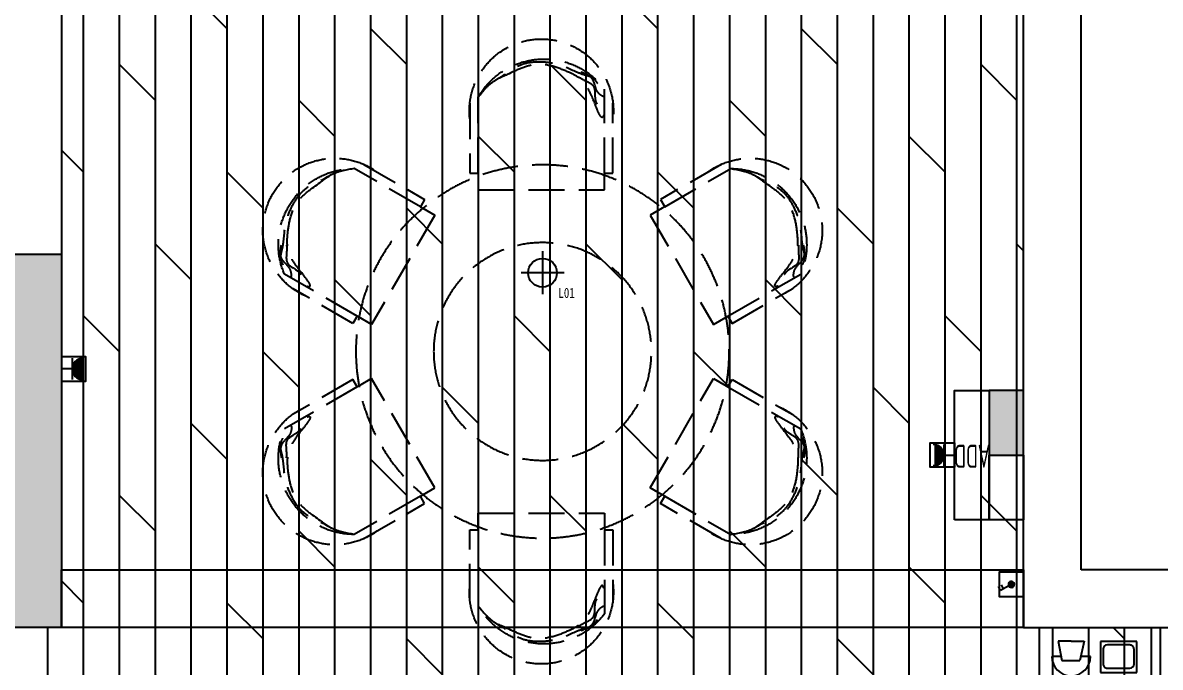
# Model space of a CAD drawing. Header units: millimetres. Extents: x -28014 to 297841, y -81741 to 47579.
# Drawn here: x 67288 to 71249, y -25724 to -23479 of the extents above; entities that cross this region are included whole.
import ezdxf
from ezdxf.enums import TextEntityAlignment as Align

# ---------------------------------------------------------------- set-up
doc = ezdxf.new("R2010")
doc.units = ezdxf.units.MM
doc.header["$MEASUREMENT"] = 0
doc.linetypes.add('DASH', pattern=[0.35, 0.25, -0.1])
for name, color, linetype in [('AR9-剪力墙（柱）线', 6, 'Continuous'), ('AR9-墙线', 160, 'Continuous'), ('EM-开关图标', 14, 'Continuous'), ('EM-强电图标', 14, 'Continuous'), ('FC-地面造型线', 136, 'Continuous'), ('FF-活动家具', 51, 'Continuous'), ('RC-天花灯具', 2, 'Continuous'), ('RC-天花轮廓线', 30, 'Continuous')]:
    doc.layers.add(name, color=color, linetype=linetype)
doc.styles.add('_TEL_ATTDEF', font='GBENOR', dxfattribs={"width": 0.8, "height": 3, "bigfont": 'GBCBIG'})
doc.styles.add('_TEL_DIM', font='', dxfattribs={"width": 0.8, "height": 3.5})
doc.styles.add('宋体', font='', dxfattribs={"width": 0.8})
doc.styles.get('_TEL_DIM').set_extended_font_data('SimSun')
doc.styles.get('宋体').set_extended_font_data('SimSun')

# ---------------------------------------------------------------- blocks, each defined once
blk = doc.blocks.new('A$C214622EC')
at = {"linetype": 'ByBlock', "ltscale": 0.01}
h = blk.add_hatch(color=250, dxfattribs=at)
h.dxf.hatch_style = 1
h.paths.add_polyline_path([(-19500, 6750), (-19700.1, 6750), (-19700.1, 5700), (-20200, 5700), (-20200, 5450), (-19500, 5450)])
for points in [[(-19500, 6750), (-19500, 5450), (-20200, 5450), (-20200, 5700), (-19700.1, 5700), (-19700.1, 6750)], [(-19700, 6750), (-19500, 6750)]]:
    blk.add_lwpolyline(points)
blk = doc.blocks.new('A$C7A2B1C42')
at = {"linetype": 'DASH', "ltscale": 500}
for p, q in [((792.1, 1743, -422.9), (792.1, 2035.6, -422.9)), ((1232.1, 1743, -422.9), (1232.1, 2008.5, -422.9)), ((582.6, 1626.6, -422.9), (352.7, 1759.4, -422.9)), ((792.1, 1743, -422.9), (762.9, 1743, -422.9)), ((1261.4, 1743, -422.9), (1232.1, 1743, -422.9)), ((1433.7, 1626.6, -422.9), (1663.6, 1759.4, -422.9)), ((597.3, 1652, -422.9), (582.6, 1626.6, -422.9)), ((1419, 1652, -422.9), (1433.7, 1626.6, -422.9)), ((362.6, 1245.6, -422.9), (109.3, 1391.9, -422.9)), ((1653.6, 1245.6, -422.9), (1907, 1391.9, -422.9)), ((362.6, 1245.6, -422.9), (348, 1220.3, -422.9)), ((1653.6, 1245.6, -422.9), (1668.3, 1220.3, -422.9)), ((362.6, 999.1, -422.9), (109.3, 852.8, -422.9)), ((362.6, 999.1, -422.9), (348, 1024.4, -422.9)), ((1653.6, 999.1, -422.9), (1668.3, 1024.4, -422.9)), ((1653.6, 999.1, -422.9), (1907, 852.8, -422.9)), ((582.6, 618.1, -422.9), (352.7, 485.3, -422.9)), ((597.3, 592.8, -422.9), (582.6, 618.1, -422.9)), ((1419, 592.8, -422.9), (1433.7, 618.1, -422.9)), ((1433.7, 618.1, -422.9), (1663.6, 485.3, -422.9)), ((792.1, 501.7, -422.9), (762.9, 501.7, -422.9)), ((792.1, 501.7, -422.9), (792.1, 209.1, -422.9)), ((1232.1, 501.7, -422.9), (1232.1, 236.2, -422.9)), ((1261.4, 501.7, -422.9), (1232.1, 501.7, -422.9))]:
    blk.add_line(p, q, dxfattribs=at)
at = {"linetype": 'DASH', "ltscale": 500, "elevation": -422.9}
for points in [[(762.9, 1743), (762.9, 1986.6)], [(1261.4, 1986.6), (1261.4, 1743)], [(386.3, 1773.8), (597.3, 1652)], [(792.1, 1735.4), (792.1, 1743)], [(1232.1, 1743), (1232.1, 1732.6)], [(1630, 1773.8), (1419, 1652)], [(1232.1, 1732.6), (1232.1, 1684.8), (792.1, 1684.8), (792.1, 1735.4)], [(582.6, 1626.6), (591.7, 1621.4)], [(1433.7, 1626.6), (1424.6, 1621.4)], [(591.7, 1621.4), (633.1, 1597.5), (413.1, 1216.5), (369.2, 1241.8)], [(1424.6, 1621.4), (1383.2, 1597.5), (1603.2, 1216.5), (1647.1, 1241.8)], [(348, 1220.3), (137.1, 1342.1)], [(1668.3, 1220.3), (1879.2, 1342.1)], [(369.2, 1241.8), (362.6, 1245.6)], [(1647.1, 1241.8), (1653.6, 1245.6)], [(348, 1024.4), (137.1, 902.6)], [(369.2, 1002.9), (362.6, 999.1)], [(591.7, 623.3), (633.1, 647.2), (413.1, 1028.2), (369.2, 1002.9)], [(1424.6, 623.3), (1383.2, 647.2), (1603.2, 1028.2), (1647.1, 1002.9)], [(1647.1, 1002.9), (1653.6, 999.1)], [(1668.3, 1024.4), (1879.2, 902.6)], [(582.6, 618.1), (591.7, 623.3)], [(1433.7, 618.1), (1424.6, 623.3)], [(386.3, 471), (597.3, 592.8)], [(1232.1, 512.2), (1232.1, 559.9), (792.1, 559.9), (792.1, 509.3)], [(1630, 471), (1419, 592.8)], [(762.9, 501.7), (762.9, 258.1)], [(792.1, 509.3), (792.1, 501.7)], [(1232.1, 501.7), (1232.1, 512.2)], [(1261.4, 258.1), (1261.4, 501.7)]]:
    blk.add_lwpolyline(points, dxfattribs=at)
at = {"linetype": 'DASH', "ltscale": 500}
for radius in [650, 379.2]:
    blk.add_circle((1008.1, 1122.4, -422.9), radius, dxfattribs=at)
for centre, radius, start, end in [((1012.1, 1959.8, -422.9), 250.7, 353.8626, 186.1374), ((1003.1, 1876.4, -422.9), 264.3, 29.9882, 142.9633), ((284.9, 1544.5, -422.9), 250.7, 53.8626, 246.1374), ((1731.4, 1544.5, -422.9), 250.7, 293.8626, 126.1374), ((352.7, 1495, -422.9), 264.3, 89.9882, 202.9633), ((1663.6, 1495, -422.9), 264.3, 337.0367, 90.0118), ((284.9, 700.2, -422.9), 250.7, 113.8626, 306.1374), ((1731.4, 700.2, -422.9), 250.7, 233.8626, 66.1374), ((352.7, 749.7, -422.9), 264.3, 157.0367, 270.0118), ((1663.6, 749.7, -422.9), 264.3, 269.9882, 22.9633), ((1012.1, 284.9, -422.9), 250.7, 173.8626, 6.1374), ((1003.1, 368.4, -422.9), 264.3, 217.0367, 330.0118)]:
    blk.add_arc(centre, radius, start, end, dxfattribs=at)
for points in [[(1232.1, 2008.5, -422.9), (1214.9, 2029.6, -422.9), (1190.7, 2059.3, -422.9), (1136.3, 2086.6, -422.9), (1085.5, 2130, -422.9), (1008, 2134.5, -422.9), (931.3, 2119.2, -422.9), (883.7, 2090.3, -422.9), (832.5, 2078.9, -422.9), (815.3, 2053.7, -422.9), (782.2, 1999.1, -422.9), (831.4, 2032, -422.9), (815.4, 2083.9, -422.9), (923.9, 2108.6, -422.9), (864.7, 2064.6, -422.9), (814.8, 2051.4, -422.9), (834.7, 1983.5, -422.9), (791.3, 1970.4, -422.9), (800.6, 1901.9, -422.9), (841.7, 2054.6, -422.9), (914.4, 2096.7, -422.9), (1027.6, 2138.3, -422.9), (1118.5, 2091.5, -422.9), (1172.9, 2068.2, -422.9), (1193.8, 2059.5, -422.9)], [(352.7, 1759.4, -422.9), (325.9, 1755, -422.9), (288.1, 1748.9, -422.9), (237.2, 1715.4, -422.9), (174.2, 1693.1, -422.9), (131.5, 1628.3, -422.9), (106.4, 1554.2, -422.9), (107.6, 1498.6, -422.9), (92, 1448.5, -422.9), (105.1, 1421, -422.9), (135.9, 1365.1, -422.9), (132, 1424.1, -422.9), (79, 1436.2, -422.9), (111.9, 1542.5, -422.9), (120.4, 1469.3, -422.9), (106.9, 1419.5, -422.9), (175.6, 1402.7, -422.9), (165.3, 1358.5, -422.9), (229.3, 1332.4, -422.9), (117.6, 1444.3, -422.9), (117.5, 1528.3, -422.9), (138, 1647.2, -422.9), (224, 1702.5, -422.9), (271.4, 1737.9, -422.9), (289.4, 1751.7, -422.9)], [(1663.6, 1759.4, -422.9), (1690.4, 1755, -422.9), (1728.2, 1748.9, -422.9), (1779.1, 1715.4, -422.9), (1842.1, 1693.1, -422.9), (1884.8, 1628.3, -422.9), (1909.9, 1554.2, -422.9), (1908.7, 1498.6, -422.9), (1924.3, 1448.5, -422.9), (1911.2, 1421, -422.9), (1880.4, 1365.1, -422.9), (1884.3, 1424.1, -422.9), (1937.3, 1436.2, -422.9), (1904.4, 1542.5, -422.9), (1895.9, 1469.3, -422.9), (1909.4, 1419.5, -422.9), (1840.7, 1402.7, -422.9), (1851, 1358.5, -422.9), (1787, 1332.4, -422.9), (1898.7, 1444.3, -422.9), (1898.8, 1528.3, -422.9), (1878.3, 1647.2, -422.9), (1792.3, 1702.5, -422.9), (1744.9, 1737.9, -422.9), (1726.9, 1751.7, -422.9)], [(352.7, 485.3, -422.9), (325.9, 489.7, -422.9), (288.1, 495.8, -422.9), (237.2, 529.3, -422.9), (174.2, 551.6, -422.9), (131.5, 616.4, -422.9), (106.4, 690.5, -422.9), (107.6, 746.1, -422.9), (92, 796.2, -422.9), (105.1, 823.7, -422.9), (135.9, 879.6, -422.9), (132, 820.6, -422.9), (79, 808.5, -422.9), (111.9, 702.2, -422.9), (120.4, 775.4, -422.9), (106.9, 825.3, -422.9), (175.6, 842, -422.9), (165.3, 886.2, -422.9), (229.3, 912.3, -422.9), (117.6, 800.4, -422.9), (117.5, 716.4, -422.9), (138, 597.5, -422.9), (224, 542.2, -422.9), (271.4, 506.8, -422.9), (289.4, 493, -422.9)], [(1663.6, 485.3, -422.9), (1690.4, 489.7, -422.9), (1728.2, 495.8, -422.9), (1779.1, 529.3, -422.9), (1842.1, 551.6, -422.9), (1884.8, 616.4, -422.9), (1909.9, 690.5, -422.9), (1908.7, 746.1, -422.9), (1924.3, 796.2, -422.9), (1911.2, 823.7, -422.9), (1880.4, 879.6, -422.9), (1884.3, 820.6, -422.9), (1937.3, 808.5, -422.9), (1904.4, 702.2, -422.9), (1895.9, 775.4, -422.9), (1909.4, 825.3, -422.9), (1840.7, 842, -422.9), (1851, 886.2, -422.9), (1787, 912.3, -422.9), (1898.7, 800.4, -422.9), (1898.8, 716.4, -422.9), (1878.3, 597.5, -422.9), (1792.3, 542.2, -422.9), (1744.9, 506.8, -422.9), (1726.9, 493, -422.9)], [(1232.1, 236.2, -422.9), (1214.9, 215.2, -422.9), (1190.7, 185.5, -422.9), (1136.3, 158.1, -422.9), (1085.5, 114.7, -422.9), (1008, 110.2, -422.9), (931.3, 125.5, -422.9), (883.7, 154.4, -422.9), (832.5, 165.8, -422.9), (815.3, 191, -422.9), (782.2, 245.6, -422.9), (831.4, 212.7, -422.9), (815.4, 160.8, -422.9), (923.9, 136.1, -422.9), (864.7, 180.1, -422.9), (814.8, 193.3, -422.9), (834.7, 261.2, -422.9), (791.3, 274.3, -422.9), (800.6, 342.8, -422.9), (841.7, 190.1, -422.9), (914.4, 148, -422.9), (1027.6, 106.4, -422.9), (1118.5, 153.2, -422.9), (1172.9, 176.5, -422.9), (1193.8, 185.2, -422.9)]]:
    blk.add_open_spline(points, degree=3, knots=[0, 0, 0, 0, 82.041882, 115.710462, 186.282534, 282.59703, 340.170313, 425.119818, 455.889496, 489.785157, 536.439289, 554.904994, 622.129011, 684.254927, 721.855009, 773.46697, 838.136278, 864.805868, 888.723791, 990.417408, 1088.279289, 1207.906637, 1319.632331, 1389.769152, 1389.769152, 1389.769152, 1389.769152], dxfattribs=at)
blk = doc.blocks.new('筒灯')
for p, q in [((765296.6, -18420.1), (765296.6, -18270.3)), ((765221.7, -18345.2), (765371.5, -18345.2))]:
    blk.add_line(p, q)
blk.add_circle((765296.6, -18345.2), 49.9)
blk = doc.blocks.new('*U446')
blk.add_blockref('筒灯', (9582.4, 554.7))
at = {"insert": (774824, -17738.1), "char_height": 35, "attachment_point": 1, "rotation": 180, "style": '宋体'}
blk.add_mtext_dynamic_manual_height_columns('L01', width=116.714, gutter_width=1, heights=[0], dxfattribs=at)
blk = doc.blocks.new('双开--平面')
at = {"linetype": 'Continuous'}
h = blk.add_hatch(color=0, dxfattribs=at)
edge = h.paths.add_edge_path()
edge.add_ellipse((132721, 52551), major_axis=(-33.7, 9.6), ratio=1, start_angle=0, end_angle=360, ccw=False)
at = {"color": 0, "linetype": 'Continuous'}
for p, q in [((132651, 52678), (132695, 52702)), ((132705, 52582), (132651, 52678)), ((132671, 52643), (132714, 52667))]:
    blk.add_line(p, q, dxfattribs=at)
at = {"color": 0, "linetype": 'Continuous', "extrusion": (0, 0, -1)}
blk.add_ellipse((132721, 52551), major_axis=(-33.7, 9.6), ratio=1, start_param=1.568207, end_param=7.851392, dxfattribs=at)
blk = doc.blocks.new('*U66')
at = {"elevation": 0}
blk.add_lwpolyline([(133190.8, 53112), (133275.8, 53112), (133275.8, 53197), (133190.8, 53197)], close=True, dxfattribs=at)
blk.add_point((133233.3, 53152))
at = {"xscale": 0.3, "yscale": 0.3, "zscale": 0.3}
blk.add_blockref('双开--平面', (93416.9, 37389.2), dxfattribs=at)
blk = doc.blocks.new('五孔插座')
at = {"linetype": 'ByBlock'}
for p, q in [((702044.2, -7681.4), (702193.9, -7681.4)), ((702044.2, -7743.3), (702193.9, -7743.3)), ((702047.5, -7693.4), (702092.7, -7738.6)), ((702048.1, -7681.4), (702109.4, -7742.7)), ((702060.7, -7681.4), (702122.6, -7743.2)), ((702073.4, -7681.4), (702133.8, -7741.8)), ((702086, -7681.4), (702143.8, -7739.1)), ((702098.6, -7681.4), (702152.7, -7735.4)), ((702111.2, -7681.4), (702160.7, -7730.9)), ((702119, -7743.3), (702119, -7818.3)), ((702123.9, -7681.4), (702168, -7725.5)), ((702136.5, -7681.4), (702174.5, -7719.3)), ((702149.1, -7681.4), (702180.2, -7712.5)), ((702161.8, -7681.4), (702185.2, -7704.8)), ((702174.4, -7681.4), (702189.4, -7696.4)), ((702187, -7681.4), (702192.6, -7687))]:
    blk.add_line(p, q, dxfattribs=at)
blk.add_arc((702119, -7667.1), 76.2, 180.89166, 359.10834, dxfattribs=at)
blk = doc.blocks.new('*U78')
blk.add_lwpolyline([(701741.3, -9390.9), (701826.3, -9390.9), (701826.3, -9305.9), (701741.3, -9305.9)], close=True)
at = {"xscale": 0.496079054735609, "yscale": 0.496079054735609, "zscale": 0.496079054735609}
blk.add_blockref('五孔插座', (353477.3, -5512.4), dxfattribs=at)
blk = doc.blocks.new('$equip_U$00000116(PC167李莉)')
h = blk.add_hatch(color=256)
h.dxf.hatch_style = 1
h.paths.add_polyline_path([(0, 0.24), (0, 0), (-0.45, 0), (-0.45, 0.24)])
blk.add_line((0, 0.24), (0, 0))
for points in [[(0, 0), (-0.45, 0), (-0.45, 0.24), (0, 0.24)], [(0, 0), (0.45, 0), (0.45, 0.24), (0, 0.24)]]:
    blk.add_lwpolyline(points)
at = {"style": '_TEL_DIM', "flags": 1}
for tag in ['A', 'REMARK']:
    blk.add_attdef(tag, text='', height=0.00002, dxfattribs=at).set_placement((0, 0), align=Align.MIDDLE_CENTER)
blk = doc.blocks.new('$equip_U$00000118(PC167李莉)')
blk.add_lwpolyline([(0.45, 0.24), (-0.45, 0.24), (-0.45, 0), (0.45, 0)], close=True)
at = {"style": '_TEL_DIM', "width": 0.7}
blk.add_attdef('$TEXT$', text='', height=0.16, dxfattribs=at).set_placement((0.0078, 0.1183), align=Align.MIDDLE_CENTER)
at = {"style": '_TEL_DIM', "flags": 1}
for tag in ['A', 'REMARK']:
    blk.add_attdef(tag, text='', height=0.00002, dxfattribs=at).set_placement((0, 0), align=Align.MIDDLE_CENTER)
blk = doc.blocks.new('20191230.16482038')
ref = blk.add_blockref('$equip_U$00000118(PC167李莉)', (120, 225), dxfattribs=dict(xscale=-500, yscale=500, zscale=500, rotation=90))
ref.add_attrib('$TEXT$', 'ADD', dxfattribs={"height": 80, "rotation": 180, "style": '_TEL_ATTDEF', "width": 0.7}).set_placement((60.9, 221.1), align=Align.MIDDLE_CENTER)
at = {"xscale": -500, "yscale": 500, "zscale": 500, "rotation": 90}
blk.add_blockref('$equip_U$00000116(PC167李莉)', (240, 225), dxfattribs=at)
blk = doc.blocks.new('A$C05CF2279')
for p, q in [((-101.7, 569), (-101.7, 600.8)), ((-47.8, 579.1), (-115.6, 565.8)), ((-115.6, 565.8), (-115.6, 503.4)), ((-47.8, 533.6), (-47.8, 579.1)), ((-47.8, 533.6), (-47.8, 488.1)), ((-47.8, 488.1), (-115.6, 503.4)), ((-101.7, 466.4), (-101.7, 499.2)), ((-156.9, 431.1), (-156.9, 305.1)), ((-48.9, 431.1), (-156.9, 431.1)), ((-142, 407.7), (-142, 329.7)), ((-76, 422.7), (-127, 422.7)), ((-61, 329.7), (-61, 407.7)), ((-48.9, 305.1), (-48.9, 431.1)), ((-156.9, 305.1), (-48.9, 305.1)), ((-127, 314.7), (-76, 314.7))]:
    blk.add_line(p, q)
blk.add_lwpolyline([(0, 643.7), (0, 255), (-225.2, 255), (-225.2, 644), (-0.3, 644)])
for centre, radius, start, end in [((-101.7, 533.6), 67.2, 90, 270), ((-127, 407.7), 15, 90, 180), ((-76, 407.7), 15, 0, 90), ((-127, 329.7), 15, 180, 270), ((-76, 329.7), 15, 270, 0)]:
    blk.add_arc(centre, radius, start, end)

msp = doc.modelspace()

# ---------------------------------------------------------------- hatches: boundary and pattern name
at = {"layer": 'FC-地面造型线'}
h = msp.add_hatch(dxfattribs=at)
h.set_pattern_fill('DOLMIT', color=250, scale=500, angle=90)
h.paths.add_polyline_path([(72823.14, -25734.934), (72573.14, -25734.934), (72573.14, -25584.834), (72573.14, -25534.834), (72523.14, -25534.834), (72523.14, -25474.834), (72533.14, -25474.834), (72533.14, -25434.834), (72573.14, -25434.834), (72573.14, -25384.834), (71473.14, -25384.834), (71473.14, -25434.834), (71513.14, -25434.834), (71513.14, -25474.834), (71523.14, -25474.834), (71523.14, -25534.834), (71473.14, -25534.834), (71473.14, -25584.834), (70773.14, -25584.834), (70773.14, -23114.834), (70763.14, -23114.834), (67423.167, -23114.834), (67423.167, -24284.835), (67423.112, -25584.834), (66723.112, -25584.834), (66546.161, -25584.834), (66546.161, -25604.834), (66496.161, -25604.834), (66496.161, -25584.834), (66486.161, -25584.834), (66486.161, -25374.834), (66498.161, -25374.834), (66498.161, -25313.834), (66513.161, -25313.834), (66513.161, -25304.834), (66558.161, -25304.834), (67113.68, -25295.545), (67113.68, -25224.834), (67213.058, -25224.834), (67213.058, -23174.837), (66963.14, -23174.837), (66963.14, -22804.774), (66863.265, -22804.774), (66863.265, -22704.899), (66907.287, -22704.899), (66907.287, -22681.268), (66930.917, -22704.899), (67223.14, -22704.899), (67223.14, -25289.834), (65523.14, -25289.834), (65523.14, -22534.835), (65523.14, -25484.834), (65423.14, -25484.834), (65423.14, -25584.834), (65623.14, -25584.834), (65723.161, -25584.834), (65723.161, -25324.836), (65688.161, -25324.836), (65688.161, -25304.836), (65738.161, -25304.836), (65738.161, -25324.836), (65748.161, -25324.836), (65748.161, -25374.836), (65760.161, -25374.836), (65760.161, -25595.834), (65745.161, -25595.834), (65745.161, -25604.834), (65700.161, -25604.834), (65623.14, -25584.834), (65423.14, -25584.834), (65423.14, -25484.834), (65523.14, -25484.834), (65523.14, -22534.835), (65523.143, -22484.834), (62723.14, -22484.834), (62723.14, -25484.834), (64023.14, -25484.834), (64523.14, -25484.834), (64523.14, -25584.834), (64023.14, -25584.834), (64023.14, -25684.834), (63923.14, -25684.834), (63923.14, -25584.834), (62623.14, -25584.834), (61523.085, -25584.834), (61523.085, -26014.838), (60823.166, -26014.838), (60823.166, -30184.834), (61023.14, -30184.834), (61373.14, -30184.834), (63773.14, -30184.834), (64023.14, -30184.834), (64023.14, -26584.834), (64023.14, -26584.834), (64023.14, -26584.834), (64223.14, -26584.834), (64223.14, -26684.834), (64323.14, -26684.834), (64323.14, -26784.834), (64223.14, -26784.834), (64223.14, -30184.834), (64223.14, -30184.834), (66723.112, -30184.834), (66723.112, -29084.834), (66723.14, -26784.834), (65223.14, -26784.834), (65223.14, -26684.834), (66923.14, -26684.834), (66923.14, -29084.834), (66923.112, -30184.834), (67323.112, -30184.834), (67323.167, -30184.834), (67323.167, -30184.834), (67723.206, -30184.834), (67723.206, -30384.834), (68623.206, -30384.834), (68623.206, -30184.834), (71623.206, -30184.834), (71623.206, -30384.834), (72523.183, -30384.836), (72523.205, -30184.835), (73523.167, -30184.835), (73523.167, -30184.834), (72823.14, -30184.834)])

# ---------------------------------------------------------------- linework, layer by layer
at = {"layer": 'AR9-墙线'}
for p, q in [((70973.14, -25384.834), (70973.14, -21234.834)), ((70773.14, -25584.834), (70773.14, -21434.834)), ((67423.167, -22334.835), (67423.167, -24284.835)), ((71473.14, -25384.834), (70973.14, -25384.834)), ((70773.14, -25584.834), (71473.14, -25584.834))]:
    msp.add_line(p, q, dxfattribs=at)
at = {"layer": 'RC-天花轮廓线'}
msp.add_lwpolyline([(67423.096, -25384.698), (70773.14, -25384.698), (70773.14, -25584.834), (67423.096, -25584.834)], close=True, dxfattribs=at)

# ---------------------------------------------------------------- block references
at = {"layer": 'AR9-剪力墙（柱）线', "color": 6}
msp.add_blockref('A$C214622EC', (86923.14, -31034.834), dxfattribs=at)
at = {"layer": 'EM-开关图标', "rotation": 89.99999999999999}
msp.add_blockref('*U66', (123885.1, -158668.09), dxfattribs=at)
at = {"layer": 'EM-强电图标', "color": 8, "rotation": 270}
msp.add_blockref('*U78', (76814.024, 677098.974), dxfattribs=at)
at = {"layer": 'EM-强电图标', "color": 8}
msp.add_blockref('20191230.16482038', (70533.14, -25209.834), dxfattribs=at)
at = {"layer": 'EM-强电图标', "color": 8, "xscale": -1, "rotation": 90}
msp.add_blockref('*U78', (61142.228, 676798.974), dxfattribs=at)
at = {"layer": 'EM-强电图标', "color": 1, "ltscale": 0.01, "rotation": 89.99999999999999}
msp.add_blockref('A$C05CF2279', (71472.512, -25584.834), dxfattribs=at)
at = {"layer": 'FF-活动家具', "extrusion": (0, 0, -1), "zscale": -1}
msp.add_blockref('A$C7A2B1C42', (-70106.275, -25746.323, -422.856), dxfattribs=at)
at = {"layer": 'RC-天花灯具', "xscale": 1.001333333332396, "yscale": 1.001333333332396, "zscale": 1.001333333332396, "rotation": 180}
msp.add_blockref('*U446', (845010.309, -42164.059), dxfattribs=at)

doc.saveas('drawing.dxf')
